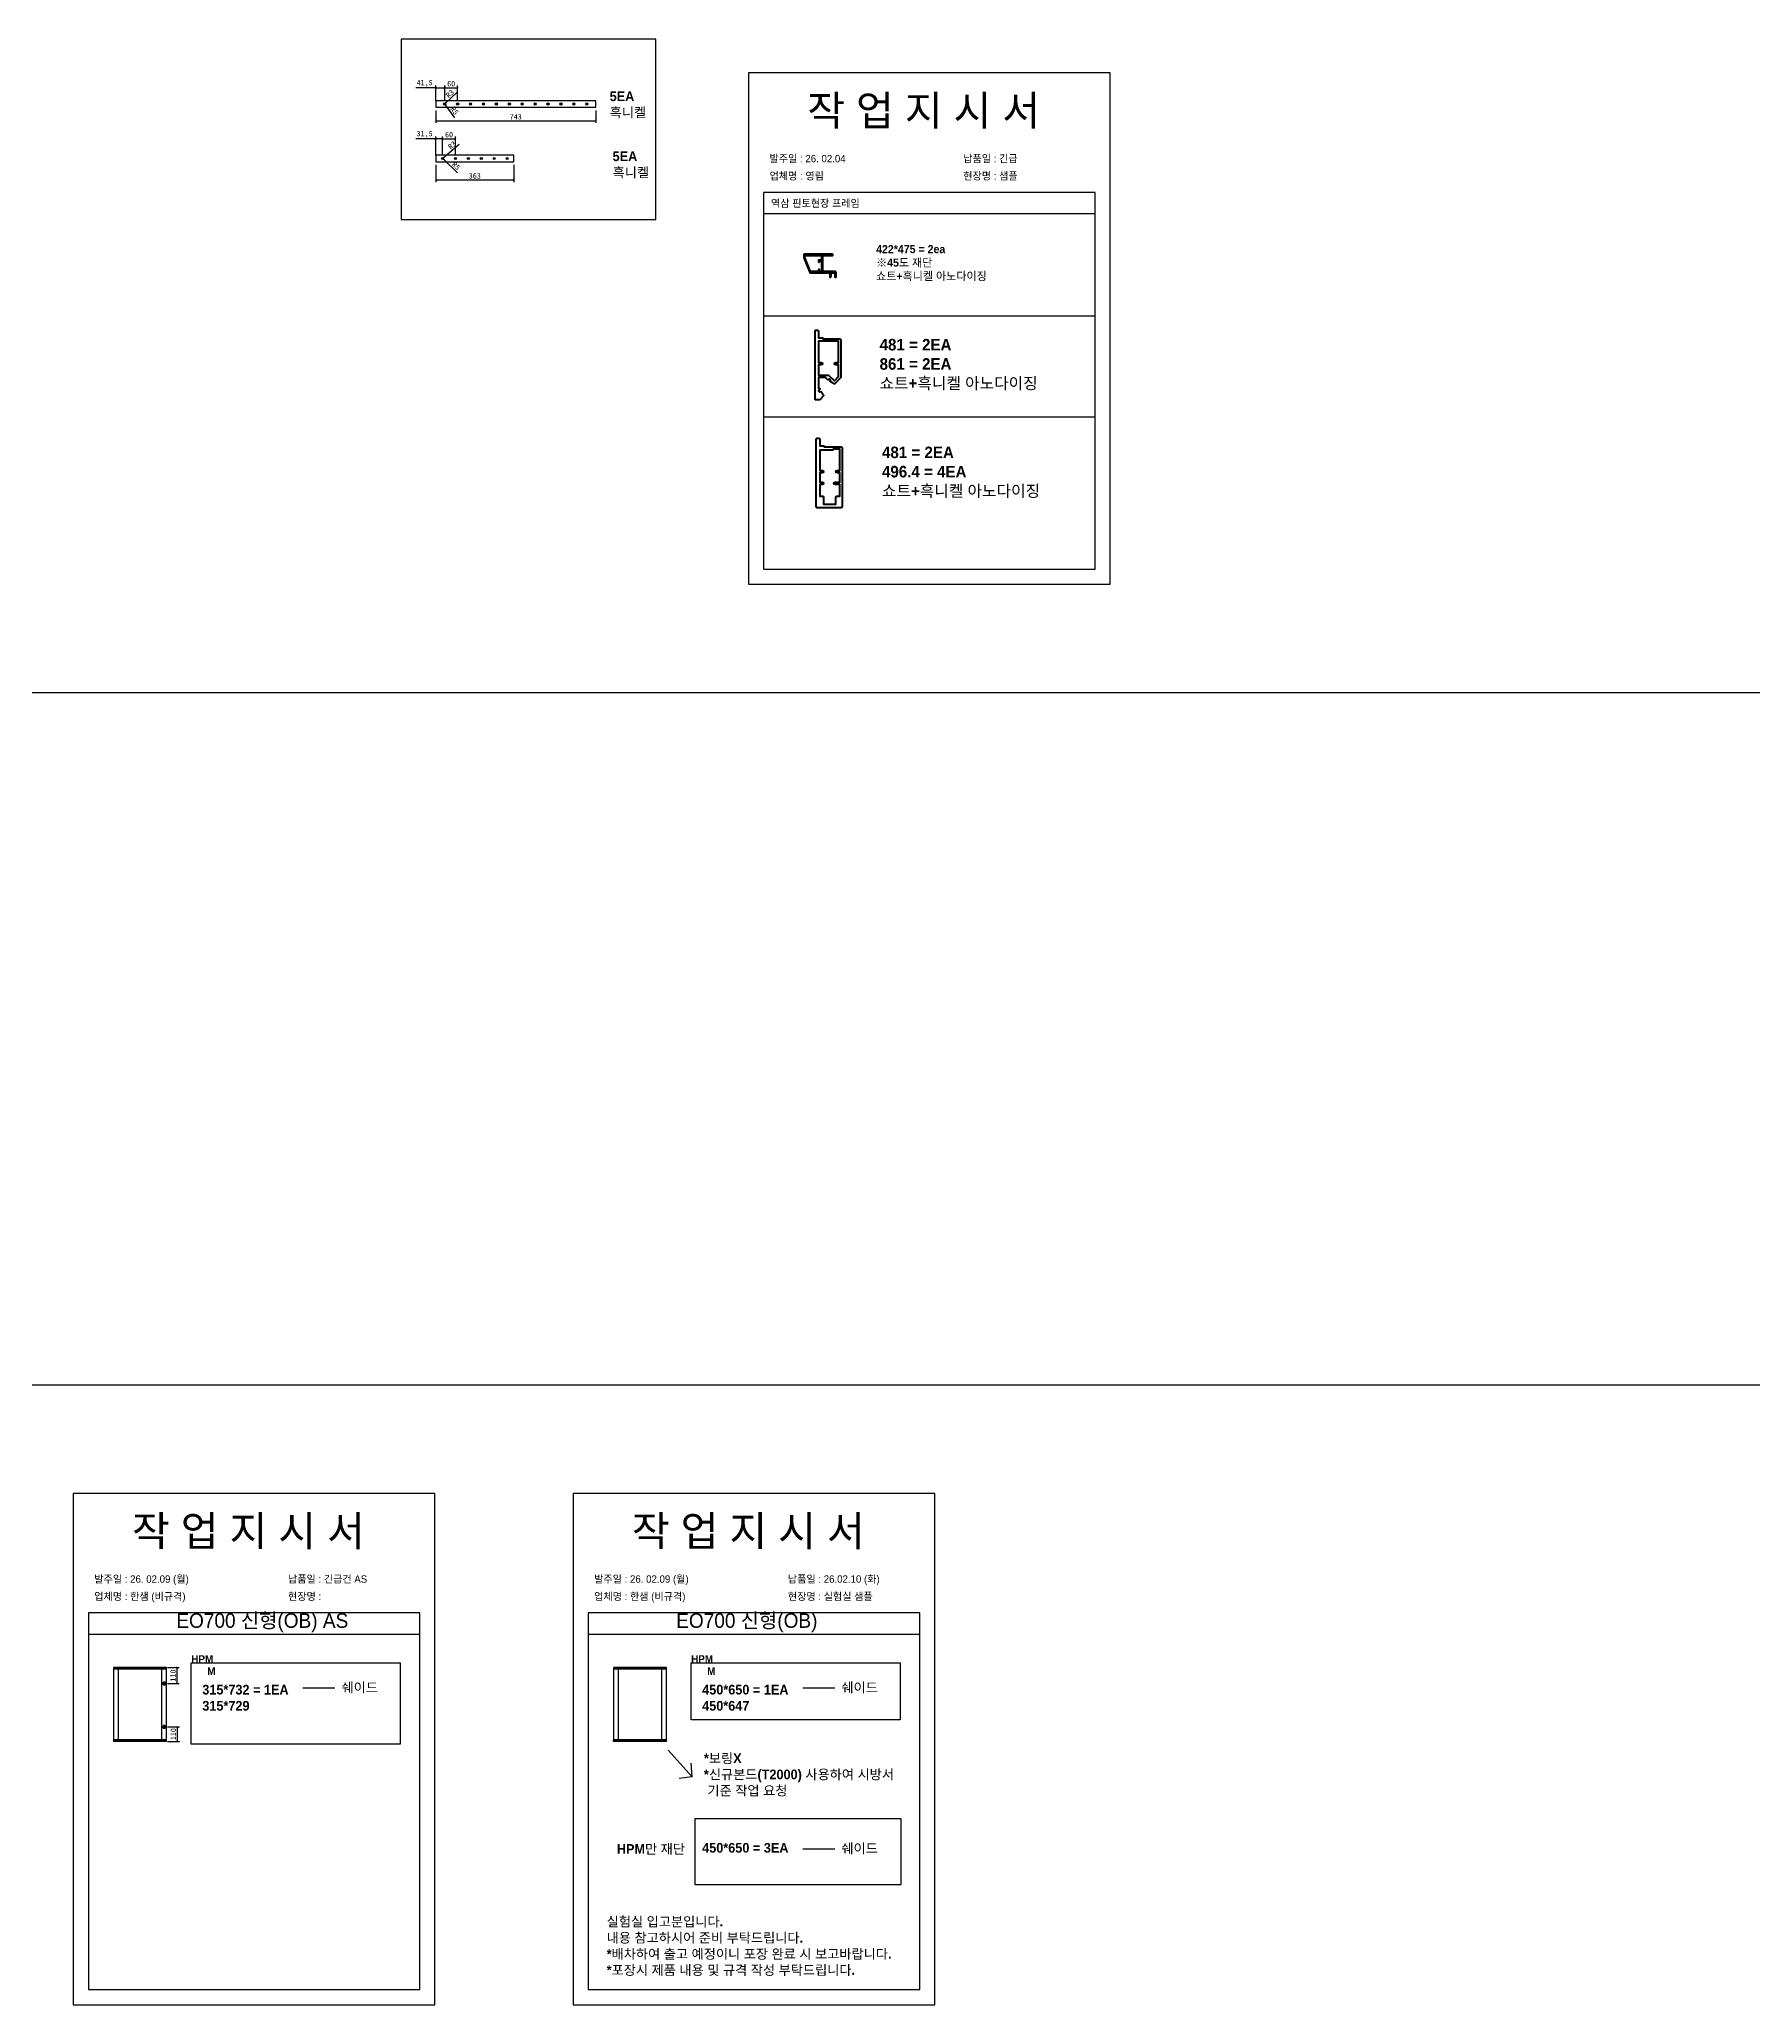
# Model space of a CAD drawing. Header units: millimetres. Extents: x -44117 to 256353, y -2095463 to 65325.
# Drawn here: x 112619 to 120580, y -704471 to -695338 of the extents above; entities that cross this region are included whole.
import ezdxf

# ---------------------------------------------------------------- set-up
doc = ezdxf.new("R2010")
doc.units = ezdxf.units.MM
doc.header["$LTSCALE"] = 10
doc.layers.add('1', color=2, linetype='Continuous', lineweight=40)
doc.layers.add('Layer1', color=7, linetype='Continuous', lineweight=70)
doc.styles.add('MtX_Gulim', font='')
doc.styles.get('MtX_Gulim').set_extended_font_data('Gulim', bold=True)
doc.dimstyles.new('ISO-25', dxfattribs={"dimtxt": 2.5, "dimasz": 2.5, "dimexe": 1, "dimexo": 1, "dimtad": 1, "dimtxsty": 'Standard', "dimblk": 'ARCHTICK', "dimcen": 2.5, "dimadec": 0, "dimazin": 0, "dimtfac": 1, "dimtmove": 0, "dimatfit": 3, "dimfxl": 0, "dimarcsym": 0})

# ---------------------------------------------------------------- blocks, each defined once
blk = doc.blocks.new('_ArchTick')
at = {"color": 0, "linetype": 'ByBlock', "const_width": 0.15}
blk.add_lwpolyline([(-0.5, -0.5), (0.5, 0.5)], dxfattribs=at)
blk = doc.blocks.new('*D4766')
at = {"color": 0, "lineweight": -2}
for p, q in [((114461.5, -695800.1), (114368.2, -695800.1)), ((114461.5, -695876.7), (114461.5, -695790.1)), ((114493, -695800.1), (114461.5, -695800.1)), ((114493, -695876.7), (114493, -695790.1))]:
    blk.add_line(p, q, dxfattribs=at)
at = {"layer": 'Defpoints', "color": 0}
for p in [(114461.5, -695800.1), (114461.5, -695891.7), (114493, -695891.7)]:
    blk.add_point(p, dxfattribs=at)
at = {"color": 0, "lineweight": -2, "xscale": 10, "yscale": 10, "zscale": 10, "rotation": 180}
blk.add_blockref('_ArchTick', (114461.5, -695800.1), dxfattribs=at)
at = {"color": 0, "lineweight": -2, "xscale": 10, "yscale": 10, "zscale": 10}
blk.add_blockref('_ArchTick', (114493, -695800.1), dxfattribs=at)
at = {"color": 0, "insert": (114409.8, -695779.3), "char_height": 25, "attachment_point": 5}
blk.add_mtext('31,5', dxfattribs=at)
blk = doc.blocks.new('*D4767')
at = {"color": 0, "lineweight": -2}
for p, q in [((114493, -695876.7), (114493, -695790.1)), ((114493, -695800.1), (114553, -695800.1)), ((114553, -695876.7), (114553, -695790.1))]:
    blk.add_line(p, q, dxfattribs=at)
at = {"layer": 'Defpoints', "color": 0}
for p in [(114553, -695800.1), (114493, -695891.7), (114553, -695891.7)]:
    blk.add_point(p, dxfattribs=at)
at = {"color": 0, "lineweight": -2, "xscale": 10, "yscale": 10, "zscale": 10, "rotation": 180}
blk.add_blockref('_ArchTick', (114493, -695800.1), dxfattribs=at)
at = {"color": 0, "lineweight": -2, "xscale": 10, "yscale": 10, "zscale": 10}
blk.add_blockref('_ArchTick', (114553, -695800.1), dxfattribs=at)
at = {"color": 0, "insert": (114523, -695781.4), "char_height": 25, "attachment_point": 5}
blk.add_mtext('60', dxfattribs=at)
blk = doc.blocks.new('*D4768')
at = {"color": 0, "lineweight": -2}
for p, q in [((114461.5, -695623.2), (114461.5, -695553.3)), ((114503, -695623.2), (114503, -695553.3)), ((114461.5, -695563.3), (114368.2, -695563.3)), ((114461.5, -695563.3), (114503, -695563.3))]:
    blk.add_line(p, q, dxfattribs=at)
at = {"layer": 'Defpoints', "color": 0}
for p in [(114461.5, -695638.2), (114503, -695563.3), (114503, -695638.2)]:
    blk.add_point(p, dxfattribs=at)
at = {"color": 0, "lineweight": -2, "xscale": 10, "yscale": 10, "zscale": 10, "rotation": 180}
blk.add_blockref('_ArchTick', (114461.5, -695563.3), dxfattribs=at)
at = {"color": 0, "lineweight": -2, "xscale": 10, "yscale": 10, "zscale": 10}
blk.add_blockref('_ArchTick', (114503, -695563.3), dxfattribs=at)
at = {"color": 0, "insert": (114409.8, -695542.4), "char_height": 25, "attachment_point": 5}
blk.add_mtext('41,5', dxfattribs=at)
blk = doc.blocks.new('*D4769')
at = {"color": 0, "lineweight": -2}
for p, q in [((114503, -695623.2), (114503, -695553.3)), ((114563, -695623.2), (114563, -695553.3)), ((114503, -695563.3), (114563, -695563.3))]:
    blk.add_line(p, q, dxfattribs=at)
at = {"layer": 'Defpoints', "color": 0}
for p in [(114503, -695638.2), (114563, -695563.3), (114563, -695638.2)]:
    blk.add_point(p, dxfattribs=at)
at = {"color": 0, "lineweight": -2, "xscale": 10, "yscale": 10, "zscale": 10, "rotation": 180}
blk.add_blockref('_ArchTick', (114503, -695563.3), dxfattribs=at)
at = {"color": 0, "lineweight": -2, "xscale": 10, "yscale": 10, "zscale": 10}
blk.add_blockref('_ArchTick', (114563, -695563.3), dxfattribs=at)
at = {"color": 0, "insert": (114533, -695544.5), "char_height": 25, "attachment_point": 5}
blk.add_mtext('60', dxfattribs=at)
blk = doc.blocks.new('*D4770')
at = {"color": 0, "lineweight": -2}
for p, q in [((114461.5, -695668.2), (114461.5, -695726.7)), ((114461.5, -695716.7), (115204.5, -695716.7)), ((115204.5, -695668.2), (115204.5, -695726.7))]:
    blk.add_line(p, q, dxfattribs=at)
at = {"layer": 'Defpoints', "color": 0}
for p in [(114461.5, -695653.2), (115204.5, -695653.2), (115204.5, -695716.7)]:
    blk.add_point(p, dxfattribs=at)
at = {"color": 0, "lineweight": -2, "xscale": 10, "yscale": 10, "zscale": 10, "rotation": 180}
blk.add_blockref('_ArchTick', (114461.5, -695716.7), dxfattribs=at)
at = {"color": 0, "lineweight": -2, "xscale": 10, "yscale": 10, "zscale": 10}
blk.add_blockref('_ArchTick', (115204.5, -695716.7), dxfattribs=at)
at = {"color": 0, "insert": (114833, -695698), "char_height": 25, "attachment_point": 5}
blk.add_mtext('743', dxfattribs=at)
blk = doc.blocks.new('*D4771')
at = {"color": 0, "lineweight": -2}
for p, q in [((114461.5, -695921.7), (114461.5, -696001.5)), ((114824.5, -695921.7), (114824.5, -696001.5)), ((114461.5, -695991.5), (114824.5, -695991.5))]:
    blk.add_line(p, q, dxfattribs=at)
at = {"layer": 'Defpoints', "color": 0}
for p in [(114461.5, -695906.7), (114824.5, -695906.7), (114824.5, -695991.5)]:
    blk.add_point(p, dxfattribs=at)
at = {"color": 0, "lineweight": -2, "xscale": 10, "yscale": 10, "zscale": 10, "rotation": 180}
blk.add_blockref('_ArchTick', (114461.5, -695991.5), dxfattribs=at)
at = {"color": 0, "lineweight": -2, "xscale": 10, "yscale": 10, "zscale": 10}
blk.add_blockref('_ArchTick', (114824.5, -695991.5), dxfattribs=at)
at = {"color": 0, "insert": (114643, -695972.7), "char_height": 25, "attachment_point": 5}
blk.add_mtext('363', dxfattribs=at)
blk = doc.blocks.new('*D4772')
at = {"color": 0, "lineweight": -2}
for p in [(114503, -695638.2), (114559.5, -695585.7)]:
    blk.add_line(p, (114505.2, -695636.2), dxfattribs=at)
at = {"layer": 'Defpoints', "color": 0}
for p in [(114503, -695638.2), (114505.2, -695636.2)]:
    blk.add_point(p, dxfattribs=at)
at = {"color": 0, "lineweight": -2, "xscale": 10, "yscale": 10, "zscale": 10, "rotation": 222.9010106812019}
blk.add_blockref('_ArchTick', (114505.2, -695636.2), dxfattribs=at)
at = {"color": 0, "insert": (114526.9, -695590.4), "char_height": 25, "attachment_point": 5, "rotation": 42.90101}
blk.add_mtext('R3', dxfattribs=at)
blk = doc.blocks.new('*D4773')
at = {"color": 0, "lineweight": -2}
for p in [(114503, -695638.2), (114549.2, -695702.5)]:
    blk.add_line(p, (114505.9, -695642.3), dxfattribs=at)
at = {"layer": 'Defpoints', "color": 0}
for p in [(114503, -695638.2), (114505.9, -695642.3)]:
    blk.add_point(p, dxfattribs=at)
at = {"color": 0, "lineweight": -2, "xscale": 10, "yscale": 10, "zscale": 10, "rotation": 125.6864724387707}
blk.add_blockref('_ArchTick', (114505.9, -695642.3), dxfattribs=at)
at = {"color": 0, "insert": (114548.6, -695669.6), "char_height": 25, "attachment_point": 5, "rotation": 305.68647}
blk.add_mtext('R5', dxfattribs=at)
blk = doc.blocks.new('*D4774')
at = {"color": 0, "lineweight": -2}
for p in [(114570.2, -695827), (114493, -695891.7)]:
    blk.add_line(p, (114495.3, -695889.7), dxfattribs=at)
at = {"layer": 'Defpoints', "color": 0}
for p in [(114493, -695891.7), (114495.3, -695889.7)]:
    blk.add_point(p, dxfattribs=at)
at = {"color": 0, "lineweight": -2, "xscale": 10, "yscale": 10, "zscale": 10, "rotation": 219.975112896751}
blk.add_blockref('_ArchTick', (114495.3, -695889.7), dxfattribs=at)
at = {"color": 0, "insert": (114537.4, -695830), "char_height": 25, "attachment_point": 5, "rotation": 39.97511}
blk.add_mtext('R3', dxfattribs=at)
blk = doc.blocks.new('*D4775')
at = {"color": 0, "lineweight": -2}
for p in [(114493, -695891.7), (114562.7, -695958.4)]:
    blk.add_line(p, (114496.6, -695895.1), dxfattribs=at)
at = {"layer": 'Defpoints', "color": 0}
for p in [(114493, -695891.7), (114496.6, -695895.1)]:
    blk.add_point(p, dxfattribs=at)
at = {"color": 0, "lineweight": -2, "xscale": 10, "yscale": 10, "zscale": 10, "rotation": 136.2768961602206}
blk.add_blockref('_ArchTick', (114496.6, -695895.1), dxfattribs=at)
at = {"color": 0, "insert": (114556.1, -695926.1), "char_height": 25, "attachment_point": 5, "rotation": 316.2769}
blk.add_mtext('R5', dxfattribs=at)
blk = doc.blocks.new('*D4782')
at = {"color": 0, "lineweight": -2}
for p, q in [((113215, -702904.7), (113269.6, -702904.7)), ((113259.6, -702978.3), (113259.6, -702904.7)), ((113215, -702978.3), (113269.6, -702978.3))]:
    blk.add_line(p, q, dxfattribs=at)
at = {"layer": 'Defpoints', "color": 0}
for p in [(113200, -702904.7), (113259.6, -702904.7), (113200, -702978.3)]:
    blk.add_point(p, dxfattribs=at)
at = {"color": 0, "lineweight": -2, "xscale": 10, "yscale": 10, "zscale": 10}
for p, rotation in [((113259.6, -702904.7), 90), ((113259.6, -702978.3), 270)]:
    blk.add_blockref('_ArchTick', p, dxfattribs=dict(at, rotation=rotation))
at = {"color": 0, "insert": (113240.8, -702941.5), "char_height": 25, "attachment_point": 5, "rotation": 90}
blk.add_mtext('110', dxfattribs=at)
blk = doc.blocks.new('*D4783')
at = {"color": 0, "lineweight": -2}
for p, q in [((113215, -703180.2), (113270.5, -703180.2)), ((113260.5, -703180.2), (113260.5, -703247.1)), ((113215, -703247.1), (113270.5, -703247.1))]:
    blk.add_line(p, q, dxfattribs=at)
at = {"layer": 'Defpoints', "color": 0}
for p in [(113200, -703180.2), (113200, -703247.1), (113260.5, -703247.1)]:
    blk.add_point(p, dxfattribs=at)
at = {"color": 0, "lineweight": -2, "xscale": 10, "yscale": 10, "zscale": 10}
for p, rotation in [((113260.5, -703180.2), 90), ((113260.5, -703247.1), 270)]:
    blk.add_blockref('_ArchTick', p, dxfattribs=dict(at, rotation=rotation))
at = {"color": 0, "insert": (113241.8, -703213.6), "char_height": 25, "attachment_point": 5, "rotation": 90}
blk.add_mtext('110', dxfattribs=at)

msp = doc.modelspace()

# ---------------------------------------------------------------- linework, layer by layer
for p, q in [((117524.45774, -696049.41797), (115984.45774, -696049.41797)), ((117524.45774, -696149.41797), (115984.45774, -696149.41797)), ((115984.45774, -696623.20976), (117524.45774, -696623.20976)), ((115984.45774, -697092.40164), (117524.45774, -697092.40164)), ((114387.23246, -702650.01239), (112847.23246, -702650.01239)), ((114387.23246, -702650.01239), (112847.23246, -702650.01239)), ((116709.69673, -702650.01239), (115169.69673, -702650.01239)), ((116709.69673, -702650.01239), (115169.69673, -702650.01239)), ((114387.23246, -702750.01239), (112847.23246, -702750.01239)), ((116709.69673, -702750.01239), (115169.69673, -702750.01239)), ((112964.11521, -702904.92778), (112964.11521, -703246.81467)), ((113210.61585, -702905.37051), (112964.11521, -702905.37051)), ((113210.61585, -702912.06067), (112964.11521, -702912.06067)), ((113210.36989, -702904.68182), (112964.36117, -702904.68182)), ((112986.00581, -702911.56875), (112986.00581, -703239.68178)), ((113188.47929, -703239.68178), (113188.47929, -702912.06067)), ((113209.38604, -702912.06067), (113209.38604, -702904.68182)), ((113210.61585, -703246.81467), (113210.61585, -702904.92778)), ((115286.57947, -702904.92778), (115286.57947, -703246.81467)), ((115533.08011, -702905.37051), (115286.57947, -702905.37051)), ((115533.08011, -702912.06067), (115286.57947, -702912.06067)), ((115532.83415, -702904.68182), (115286.82543, -702904.68182)), ((115308.47007, -702911.56875), (115308.47007, -703239.68178)), ((115510.94355, -703239.68178), (115510.94355, -702912.06067)), ((115531.8503, -702912.06067), (115531.8503, -702904.68182)), ((115533.08011, -703246.81467), (115533.08011, -702904.92778)), ((113210.61585, -703239.68178), (112964.11521, -703239.68178)), ((113210.61585, -703246.37194), (112964.11521, -703246.37194)), ((113210.36989, -703247.06064), (112964.36117, -703247.06064)), ((112965.34502, -703247.06064), (112965.34502, -703239.68178)), ((113209.38604, -703239.68178), (113209.38604, -703247.06064)), ((115533.08011, -703239.68178), (115286.57947, -703239.68178)), ((115533.08011, -703246.37194), (115286.57947, -703246.37194)), ((115532.83415, -703247.06064), (115286.82543, -703247.06064)), ((115287.80928, -703247.06064), (115287.80928, -703239.68178)), ((115531.8503, -703239.68178), (115531.8503, -703247.06064)), ((115652.90622, -703411.96264), (115541.63833, -703288.05068)), ((115652.90622, -703411.96264), (115592.21464, -703419.54909)), ((115652.90622, -703411.96264), (115647.84858, -703348.74225))]:
    msp.add_line(p, q)
at = {"color": 1}
for p, q in [((104015.69829, -698373.58541), (196284.84516, -698373.58541)), ((104015.69829, -698373.58541), (196284.84516, -698373.58541)), ((104015.69829, -701590.80667), (196284.84516, -701590.80667)), ((104015.69829, -701590.80667), (196284.84516, -701590.80667))]:
    msp.add_line(p, q, dxfattribs=at)
for points in [[(114300.18432, -696174.68941), (115483.56771, -696174.68941), (115483.56771, -695337.95368), (114300.18432, -695337.95368)], [(115914.45774, -697870.24825), (117594.45774, -697870.24825), (117594.45774, -695494.24825), (115914.45774, -695494.24825)], [(114461.49706, -695653.24493), (115204.49706, -695653.24493), (115204.49706, -695623.24493), (114461.49706, -695623.24493)], [(114461.49706, -695906.67593), (114824.49706, -695906.67593), (114824.49706, -695876.67593), (114461.49706, -695876.67593)], [(112777.23246, -704470.84266), (114457.23246, -704470.84266), (114457.23246, -702094.84266), (112777.23246, -702094.84266)], [(115099.69673, -704470.84266), (116779.69673, -704470.84266), (116779.69673, -702094.84266), (115099.69673, -702094.84266)], [(113325.37302, -702882.71978), (114296.43822, -702882.71978), (114296.43822, -703259.51331), (113325.37302, -703259.51331)], [(115647.83729, -702882.71978), (116618.90248, -702882.71978), (116618.90248, -703146.437), (115647.83729, -703146.437)], [(115666.64928, -703606.09255), (116621.53006, -703606.09255), (116621.53006, -703913.59653), (115666.64928, -703913.59653)]]:
    msp.add_lwpolyline(points, close=True)
for points in [[(115984.45774, -696049.41797), (115984.45774, -697800.24825), (117524.45774, -697800.24825), (117524.45774, -696049.41797)], [(112847.23246, -702650.01239), (112847.23246, -704400.84266), (114387.23246, -704400.84266), (114387.23246, -702650.01239)], [(115169.69673, -702650.01239), (115169.69673, -704400.84266), (116709.69673, -704400.84266), (116709.69673, -702650.01239)], [(113844.12361, -702998.94957), (113992.69372, -702998.94957)], [(116166.58788, -702998.94957), (116315.15798, -702998.94957)], [(116166.58788, -703746.53069), (116315.15798, -703746.53069)]]:
    msp.add_lwpolyline(points)
for centre, radius in [((114502.99706, -695638.24493), 5), ((114502.99706, -695638.24493), 3), ((114562.99706, -695638.24493), 5), ((114562.99706, -695638.24493), 3), ((114622.99706, -695638.24493), 5), ((114622.99706, -695638.24493), 3), ((114682.99706, -695638.24493), 5), ((114682.99706, -695638.24493), 3), ((114742.99706, -695638.24493), 5), ((114742.99706, -695638.24493), 3), ((114802.99706, -695638.24493), 5), ((114802.99706, -695638.24493), 3), ((114862.99706, -695638.24493), 5), ((114862.99706, -695638.24493), 3), ((114922.99706, -695638.24493), 5), ((114922.99706, -695638.24493), 3), ((114982.99706, -695638.24493), 5), ((114982.99706, -695638.24493), 3), ((115042.99706, -695638.24493), 5), ((115042.99706, -695638.24493), 3), ((115102.99706, -695638.24493), 5), ((115102.99706, -695638.24493), 3), ((115162.99706, -695638.24493), 5), ((115162.99706, -695638.24493), 3), ((114492.99706, -695891.67593), 5), ((114492.99706, -695891.67593), 3), ((114552.99706, -695891.67593), 5), ((114552.99706, -695891.67593), 3), ((114612.99706, -695891.67593), 5), ((114612.99706, -695891.67593), 3), ((114672.99706, -695891.67593), 5), ((114672.99706, -695891.67593), 3), ((114732.99706, -695891.67593), 5), ((114732.99706, -695891.67593), 3), ((114792.99706, -695891.67593), 5), ((114792.99706, -695891.67593), 3)]:
    msp.add_circle(centre, radius)
for centre, start, end in [((113210.36989, -702904.92778), 0, 90), ((115532.83415, -702904.92778), 0, 90), ((112964.36117, -703246.81467), 180, 270), ((113210.36989, -703246.81467), 270, 0), ((115286.82543, -703246.81467), 180, 270), ((115532.83415, -703246.81467), 270, 0)]:
    msp.add_arc(centre, 0.24596, start, end)
at = {"layer": '1', "linetype": 'Continuous'}
msp.add_lwpolyline([(116174.05148, -696336.72828, 0.4142135624), (116171.05148, -696339.72828), (116171.05148, -696339.72828), (116171.05148, -696351.7283), (116175.08291, -696361.84976, 0.2391202845), (116176.10112, -696362.74699, -0.507244027), (116176.45941, -696363.64652, 0.507244027), (116177.35513, -696365.89534, -0.507244027), (116177.71341, -696366.79487, 0.507244027), (116178.60913, -696369.04369, -0.507244027), (116178.96742, -696369.94322, 0.507244027), (116179.86314, -696372.19204, -0.507244027), (116180.22142, -696373.09157, 0.507244027), (116181.11714, -696375.34039, -0.507244027), (116181.47543, -696376.23992, 0.507244027), (116182.37114, -696378.48874, -0.507244027), (116182.72943, -696379.38827, 0.507244027), (116183.62515, -696381.63709, -0.507244027), (116183.98344, -696382.53662, 0.507244027), (116184.87915, -696384.78544, -0.507244027), (116185.23744, -696385.68497, 0.507244027), (116186.13316, -696387.93379, -0.5072440269), (116186.49144, -696388.83332, 0.507244027), (116187.38716, -696391.08214, -0.507244027), (116187.74545, -696391.98167, 0.507244027), (116188.64117, -696394.23049, -0.507244027), (116188.99945, -696395.13002, 0.507244027), (116189.89517, -696397.37884, -0.507244027), (116190.25346, -696398.27836, 0.507244027), (116191.14918, -696400.52719, -0.507244027), (116191.50746, -696401.42671, 0.507244027), (116192.40318, -696403.67554, -0.507244027), (116192.76147, -696404.57506, 0.507244027), (116193.65718, -696406.82388, -0.507244027), (116194.01547, -696407.72341, 0.507244027), (116194.91119, -696409.97223, -0.507244027), (116195.26948, -696410.87176, 0.5070859448), (116196.16446, -696413.12039, -0.5106345368), (116196.51883, -696414.02556, 0.2375027855), (116196.38229, -696415.32474), (116199.02565, -696421.96128, 0.3070783015), (116199.86177, -696422.52825), (116292.25148, -696422.52825), (116292.25148, -696442.02828, 0.4142135624), (116293.75148, -696443.52828), (116296.15148, -696443.52828, 0.4142135624), (116297.65148, -696442.02828), (116297.65148, -696422.52825), (116315.65149, -696422.52825), (116315.65149, -696442.02828, 0.4142135624), (116317.15149, -696443.52828), (116319.55149, -696443.52828, 0.4142135624), (116321.05149, -696442.02828), (116321.05149, -696420.1283), (116321.05148, -696420.12828, 0.4142135624), (116318.05148, -696417.12828), (116318.05148, -696417.12825), (116258.95148, -696417.12825), (116258.95148, -696343.32832), (116304.55148, -696343.32832, 0.4142135624), (116306.05148, -696341.82832), (116306.05148, -696338.22832, 0.4142135624), (116304.55148, -696336.72832), (116174.05148, -696336.72832)], format="xyb", dxfattribs=at)
at = {"layer": '1'}
for points in [[(116202.27483, -696416.56135), (116176.45148, -696351.7283), (116176.45148, -696343.32832), (116253.55148, -696343.32832), (116253.55148, -696363.87832), (116240.65148, -696363.87832, 0.4142135624), (116239.15148, -696365.37832), (116239.15148, -696371.37832, 0.4142135624), (116240.65148, -696372.87832), (116243.05148, -696372.87832, 0.4142135624), (116244.55148, -696371.37832), (116244.55148, -696369.12832), (116253.55148, -696369.12832), (116253.55148, -696417.12832), (116244.55148, -696417.12832), (116244.55148, -696409.62832, 0.4142135624), (116243.05148, -696408.12832), (116240.65148, -696408.12832, 0.4142135624), (116239.15148, -696409.62832), (116239.15148, -696417.12832), (116203.11095, -696417.12832, -0.3070783015)], [(116263.17586, -696995.44429), (116247.55537, -697012.23267, -0.2082908297), (116245.57866, -697013.09347), (116227.85444, -697013.09347, -0.4142135624), (116223.35444, -697008.59347), (116223.35444, -696693.59347, -0.4142135624), (116227.85444, -696689.09347), (116235.05444, -696689.09347, -0.4142135624), (116239.55444, -696693.59347), (116239.55444, -696725.09347), (116257.10444, -696725.09347, -0.4142135624), (116259.80444, -696727.79347), (116259.80444, -696729.59347), (116338.55444, -696729.59347, -0.4142135624), (116343.05444, -696734.09347), (116343.05444, -696908.53165, -0.1895674439), (116342.33115, -696910.37085), (116315.91343, -696938.76373, -0.405078233), (116312.16027, -696938.95781), (116306.89258, -696934.35549, -0.1110445859), (116295.23823, -696928.98085, -0.4429793595), (116294.90464, -696924.99541), (116295.37246, -696924.49373, 0.4142135624), (116295.2392, -696920.67768), (116292.34304, -696917.97697, 0.4142135624), (116288.52699, -696918.11023), (116287.2994, -696919.42666, -0.4142135624), (116283.48335, -696919.55992), (116272.79563, -696909.59347), (116239.55444, -696909.59347), (116239.55444, -696959.09347), (116243.41318, -696959.09347, -0.4142135624), (116246.11318, -696961.79347), (116246.11318, -696962.52991, -0.1898559321), (116245.38784, -696964.37131), (116240.65071, -696969.45126, 0.4142135624), (116240.78397, -696973.26731), (116243.68013, -696975.96802, 0.4142135624), (116247.49618, -696975.83476), (116247.96194, -696975.33529, -0.4447681685), (116251.97159, -696975.4022, -0.1035172082), (116258.15878, -696986.44208, 0.1247014273), (116258.85493, -696987.57082), (116263.07877, -696991.66679, -0.4081778037)], [(116320.10728, -696839.39347), (116332.25444, -696839.39347), (116332.25444, -696740.39347), (116239.55728, -696740.39347), (116239.55728, -696834.89347), (116239.55728, -696839.39347), (116251.70444, -696839.39347, -1), (116251.70444, -696851.09347), (116246.75444, -696851.09347), (116239.55728, -696851.09347), (116239.55728, -696898.79347), (116285.90586, -696898.79347), (116314.01606, -696924.94818), (116332.25444, -696905.34619), (116332.25444, -696851.09347), (116320.10728, -696851.09347, -1)], [(116233.69013, -697190.95374), (116240.89013, -697190.95374, -0.4142135624), (116245.39013, -697195.45374), (116245.39013, -697226.95374), (116262.94013, -697226.95374, -0.4142135624), (116265.64013, -697229.65374), (116265.64013, -697231.45374), (116344.39013, -697231.45374, -0.4142135624), (116348.89013, -697235.95374), (116348.89013, -697510.45374, -0.4142135624), (116344.39013, -697514.95374), (116233.69013, -697514.95374, -0.4142135624), (116229.19013, -697510.45374), (116229.19013, -697195.45374, -0.4142135624)], [(116257.54013, -697352.95374), (116245.39013, -697352.95374), (116245.39013, -697396.15374), (116257.99013, -697396.15374, -1), (116257.99013, -697406.95374), (116245.39013, -697406.95374), (116245.39013, -697460.95374), (116258.89013, -697460.95374, -0.4142135624), (116263.39013, -697465.45374), (116263.39013, -697498.75374), (116320.03521, -697498.75374), (116320.03521, -697465.45374, -0.4142135624), (116324.53521, -697460.95374), (116338.03521, -697460.95374), (116338.03521, -697406.95374), (116316.43521, -697406.95374, -1), (116316.43521, -697396.15374), (116338.03521, -697396.15374), (116338.03521, -697352.95374), (116325.94013, -697352.95374, -1), (116325.94013, -697341.25374), (116338.08729, -697341.25374), (116338.08729, -697242.25374), (116308.39013, -697242.25374), (116308.39013, -697244.05374, -0.4142135624), (116305.69013, -697246.75374), (116245.39013, -697246.75374), (116245.39013, -697341.25374), (116257.54013, -697341.25374, -1)]]:
    msp.add_lwpolyline(points, format="xyb", close=True, dxfattribs=at)
at = {"layer": 'Layer1'}
for p, q in [((113199.97787, -702969.2331), (113199.97787, -702987.3635)), ((113199.97787, -703189.24146), (113199.97787, -703171.11106))]:
    msp.add_line(p, q, dxfattribs=at)
for points in [[(113209.04307, -702978.2983), (113190.91267, -702978.2983)], [(113209.04307, -703180.17626), (113190.91267, -703180.17626)]]:
    msp.add_lwpolyline(points, close=True, dxfattribs=at)
for centre in [(113199.97787, -702978.2983), (113199.97787, -703180.17626)]:
    msp.add_circle(centre, 6.04347, dxfattribs=at)

# ---------------------------------------------------------------- texts
at = {"linetype": 'Continuous', "style": 'MtX_Gulim'}
for s, height, p in [('HPM', 35.049344, (113325.37302, -702881.88527)), ('HPM', 35.049344, (115647.83729, -702881.88527)), ('M', 35.04934, (113399.90306, -702938.74203)), ('M', 35.04934, (115722.36732, -702938.74203))]:
    msp.add_text(s, height=height, dxfattribs=at).set_placement(p)
at = {"attachment_point": 1}
for s, width, gutter_width, heights, insert, char_height in [('{\\f굴림|b1|i0|c129|p50;5EA\\P흑니켈}', 13607.1496112, 175, [-125], (115269.31028, -695580.20911), 45), ('{\\fGulim|b0|i0|c129|p50;작 업 지 시 서}', 3307.3198183, 12.5, [-155.84554], (116187.26434, -695598.41076), 140), ('{\\f굴림|b1|i0|c129|p50;5EA\\P흑니켈}', 13607.1496112, 175, [-125], (115283.00685, -695859.00915), 45), ('{\\fGulim|b0|i0|c129|p50;발주일 : 26. 02.04}', 3307.3198183, 12.5, [34.50412], (116012.05499, -695875.13118), 34.3), ('{\\fGulim|b0|i0|c129|p50;납품일 : \\C1;긴급}', 3307.3198183, 12.5, [37.67976], (116912.03297, -695875.13118), 34.3), ('{\\fGulim|b0|i0|c129|p50;업체명 : 영림}', 3307.3198183, 12.5, [36.11279], (116012.05499, -695955.78736), 34.3), ('{\\fGulim|b0|i0|c129|p50;현장명 : 샘플}', 3307.3198183, 12.5, [38.2735], (116912.03297, -695955.78736), 34.3), ('{\\fGulim|b0|i0|c129|p50;역삼 핀토현장 프레임}', 3307.3198183, 12.5, [38.31917], (116019.09719, -696082.45346), 34.3), ('{\\fGulim|b1|i0|c129|p50;422*475 = 2ea\\P※45도 재단\\P쇼트+흑니켈 아노다이징}', 2416.4966702, 9.13314, [386.62888], (116507.16616, -696294.15785), 37.5919961), ('{\\fGulim|b1|i0|c129|p50;481 = 2EA \\P861 = 2EA\\P쇼트+흑니켈 아노다이징}', 3452.1381003, 13.04734, [514.97906], (116523.30665, -696730.12643), 53.7028516), ('{\\fGulim|b1|i0|c129|p50;481 = 2EA\\P496.4 = 4EA\\P쇼트+흑니켈 아노다이징}', 3452.1381003, 13.04734, [-239.10555], (116534.47789, -697230.59776), 53.7028516), ('{\\fGulim|b0|i0|c129|p50;작 업 지 시 서}', 3307.3198183, 12.5, [-155.84554], (113050.03907, -702199.00518), 140), ('{\\fGulim|b0|i0|c129|p50;작 업 지 시 서}', 3307.3198183, 12.5, [-155.84554], (115372.50333, -702199.00518), 140), ('\\pt11;{\\fGulim|b0|i0|c129|p50;발주일 : 26. 02.09 (월)}', 3307.3198183, 12.5, [34.50412], (112874.82971, -702475.7256), 34.3), ('{\\fGulim|b0|i0|c129|p50;납품일 : 긴급건 AS}', 3307.3198183, 12.5, [35.09023], (113774.80769, -702475.7256), 34.3), ('\\pt11;{\\fGulim|b0|i0|c129|p50;발주일 : 26. 02.09 (월)}', 3307.3198183, 12.5, [34.50412], (115197.29397, -702475.7256), 34.3), ('{\\fGulim|b0|i0|c129|p50;납품일 : 26.02.10 (화)}', 3307.3198183, 12.5, [22.95192], (116097.27196, -702475.7256), 34.3), ('{\\fGulim|b0|i0|c129|p50;업체명 : 한샘 (비규격)}', 3307.3198183, 12.5, [36.11279], (112874.82971, -702556.38177), 34.3), ('{\\fGulim|b0|i0|c129|p50;현장명 : }', 3307.3198183, 12.5, [-38.2735], (113774.80769, -702556.38177), 34.3), ('{\\fGulim|b0|i0|c129|p50;업체명 : 한샘 (비규격)}', 3307.3198183, 12.5, [36.11279], (115197.29397, -702556.38177), 34.3), ('{\\fGulim|b0|i0|c129|p50;현장명 : 실험실 샘플}', 3307.3198183, 12.5, [-38.2735], (116097.27196, -702556.38177), 34.3), ('{\\fGulim|b0|i0|c129|p50;EO700 신형(OB) \\C1;AS}', 1597.0710432, 6.03612, [-85.06834], (113256.06539, -702652.05957), 67.6045736), ('{\\fGulim|b0|i0|c129|p50;EO700 신형(OB)}', 1597.0710432, 6.03612, [-85.06834], (115578.52965, -702652.05957), 67.6045736), ('{\\f굴림|b1|i0|c129|p50;315*732 = 1EA\\P\\C1;315*729}', 13607.1496112, 175, [-121.36905], (113376.6759, -702984.42907), 45), ('{\\f굴림|b1|i0|c129|p50;쉐이드}', 13607.1496112, 175, [-50], (114023.49672, -702974.67121), 45), ('{\\f굴림|b1|i0|c129|p50;450*650 = 1EA\\P\\C1;450*647}', 13607.1496112, 175, [-121.36905], (115699.14016, -702984.42907), 45), ('{\\f굴림|b1|i0|c129|p50;쉐이드}', 13607.1496112, 175, [-50], (116345.96099, -702974.67121), 45), ('{\\f굴림|b1|i0|c129|p50;HPM만 재단}', 13607.1496112, 175, [-50], (115302.66082, -703724.62021), 45), ('{\\f굴림|b1|i0|c129|p50;450*650 = 3EA  }', 13607.1496112, 175, [-46.36905], (115699.14016, -703719.36611), 45), ('{\\f굴림|b1|i0|c129|p50;쉐이드}', 13607.1496112, 175, [-50], (116345.96099, -703722.25233), 45)]:
    msp.add_mtext_dynamic_manual_height_columns(s, width=width, gutter_width=gutter_width, heights=heights, dxfattribs=dict(at, insert=insert, char_height=char_height))
at = {"color": 1, "char_height": 45, "attachment_point": 1}
for s, heights, insert in [('{\\f굴림|b1|i0|c129|p50;*보링X\\P*신규본드(T2000) 사용하여 시방서\\P 기준 작업 요청}', [-207.2619], (115707.27131, -703303.37536)), ('{\\f굴림|b1|i0|c129|p50;실험실 입고분입니다. \\P내용 참고하시어 준비 부탁드립니다.\\P*배차하여 출고 예정이니 포장 완료 시 보고바랍니다.\\P*포장시 제품 내용 및 규격 작성 부탁드립니다.}', [790.56863], (115255.46386, -704062.39186))]:
    msp.add_mtext_dynamic_manual_height_columns(s, width=13607.1496112, gutter_width=175, heights=heights, dxfattribs=dict(at, insert=insert))

# ---------------------------------------------------------------- dimensions: what is measured, and where the dimension line sits
for base, p1, p2, picture, middle in [((114502.99706, -695563.25137), (114461.49706, -695638.24493), (114502.99706, -695638.24493), '*D4768', (114409.8304, -695563.25137)), ((114552.99706, -695800.14131), (114492.99706, -695891.67593), (114552.99706, -695891.67593), '*D4767', (114522.99706, -695800.14131)), ((114824.49706, -695991.48488), (114461.49706, -695906.67593), (114824.49706, -695906.67593), '*D4771', (114642.99706, -695991.48488))]:
    dim = msp.add_linear_dim(base=base, p1=p1, p2=p2, dimstyle='ISO-25', override={"dimscale": 10, "dimasz": 1, "dimexo": 1.5})
    dim.commit()
    dim.dimension.update_dxf_attribs({"geometry": picture, "text_midpoint": middle, "dimtype": 160})
for base, p1, p2, picture, middle in [((114562.99706, -695563.25137), (114502.99706, -695638.24493), (114562.99706, -695638.24493), '*D4769', (114532.99706, -695544.50137)), ((115204.49706, -695716.73649), (114461.49706, -695653.24493), (115204.49706, -695653.24493), '*D4770', (114832.99706, -695697.98649)), ((114461.49706, -695800.14131), (114492.99706, -695891.67593), (114461.49706, -695891.67593), '*D4766', (114409.8304, -695779.30798))]:
    dim = msp.add_linear_dim(base=base, p1=p1, p2=p2, dimstyle='ISO-25', override={"dimscale": 10, "dimasz": 1, "dimexo": 1.5})
    dim.commit()
    dim.dimension.update_dxf_attribs({"geometry": picture, "text_midpoint": middle})
for mpoint, picture, middle in [((114505.91381, -695642.30604), '*D4773', (114548.609, -695669.61032)), ((114505.19466, -695636.20273), '*D4772', (114526.92089, -695590.41656))]:
    dim = msp.add_radius_dim(center=(114502.99706, -695638.24493), mpoint=mpoint, dimstyle='ISO-25', override={"dimscale": 10, "dimasz": 1, "dimexo": 1.5})
    dim.commit()
    dim.dimension.update_dxf_attribs({"geometry": picture, "text_midpoint": middle})
for mpoint, picture, middle in [((114495.29603, -695889.74856), '*D4774', (114549.44657, -695844.35093)), ((114496.61051, -695895.13179), '*D4775', (114543.15245, -695939.64416))]:
    dim = msp.add_radius_dim(center=(114492.99706, -695891.67593), mpoint=mpoint, dimstyle='ISO-25', override={"dimscale": 10, "dimasz": 1, "dimexo": 1.5})
    dim.commit()
    dim.dimension.update_dxf_attribs({"geometry": picture, "text_midpoint": middle, "dimtype": 164})
for base, p1, p2, picture, middle in [((113259.59164, -702904.68182), (113199.97787, -702978.2983), (113199.97787, -702904.68182), '*D4782', (113240.84164, -702941.49006)), ((113260.54511, -703247.06064), (113199.97787, -703180.17626), (113199.97787, -703247.06064), '*D4783', (113241.79511, -703213.61845))]:
    dim = msp.add_linear_dim(base=base, p1=p1, p2=p2, angle=90, text='110', dimstyle='ISO-25', override={"dimscale": 10, "dimasz": 1, "dimexo": 1.5, "dimtxsty": 'Standard'})
    dim.commit()
    dim.dimension.update_dxf_attribs({"geometry": picture, "text_midpoint": middle})

doc.saveas('drawing.dxf')
